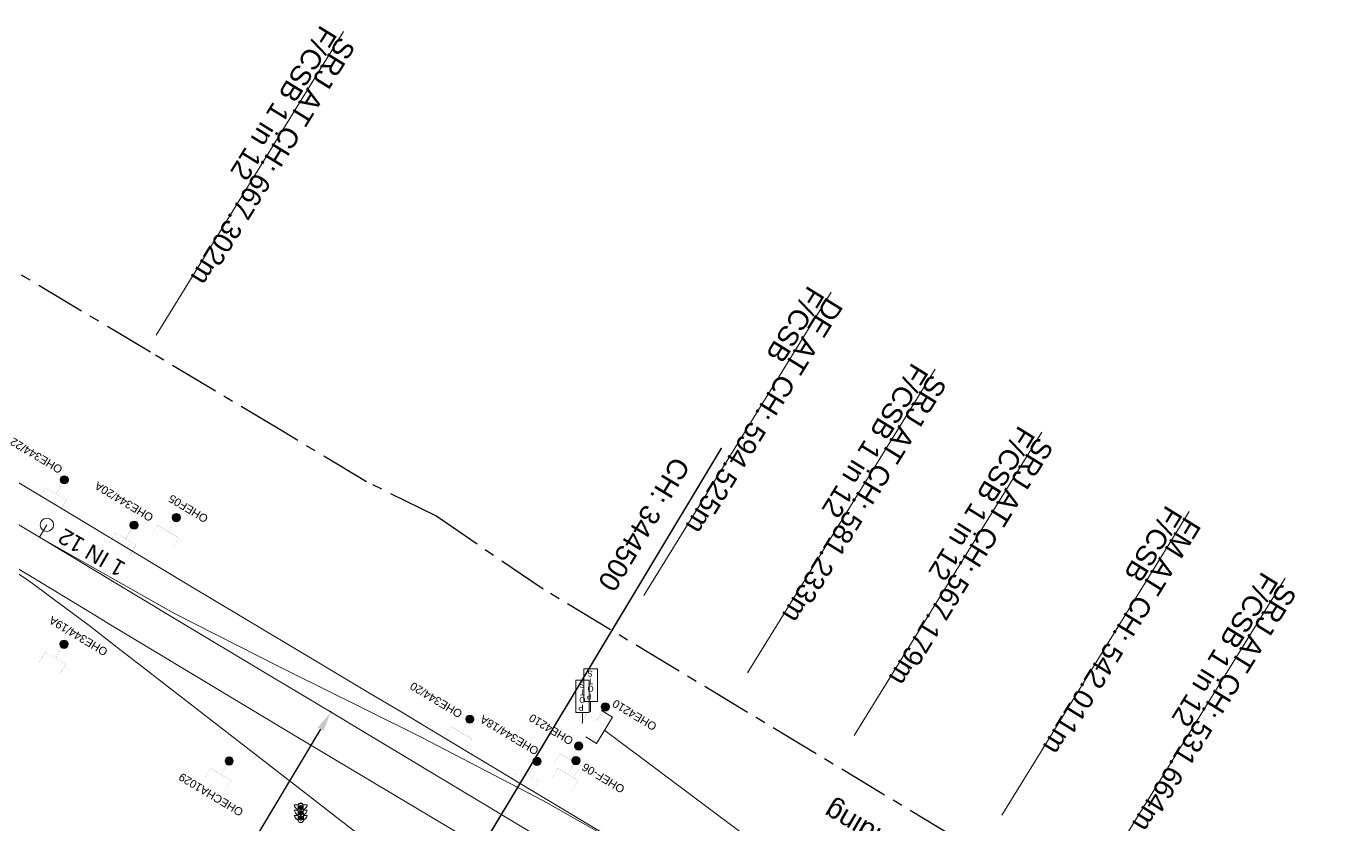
# Model space of a CAD drawing. Header units: metres. Extents: x 593168 to 611286, y 3401475 to 3412398.
# Drawn here: x 607343.2 to 607505.5, y 3403832.9 to 3403932.6 of the extents above; entities that cross this region are included whole.
import ezdxf

# ---------------------------------------------------------------- set-up
doc = ezdxf.new("R2010")
doc.units = ezdxf.units.M
doc.header["$MEASUREMENT"] = 0
doc.linetypes.add('CENTER', pattern=[2, 1.25, -0.25, 0.25, -0.25])
doc.linetypes.add('PHANTOM2', pattern=[1.25, 0.625, -0.125, 0.125, -0.125, 0.125, -0.125])
doc.layers.get('Defpoints').update_dxf_attribs({"lineweight": 0})
for name, color, linetype, lineweight in [("CHAWAPAIL STN. SRJ's", 251, 'Continuous', 0), ('DFCC BOUNDARY', 6, 'CENTER', 0), ('Exg track', 7, 'Continuous', 0), ('Existing IR Chainage', 7, 'Continuous', 0), ('Existing IR Track', 143, 'Continuous', 0), ('OHE MAST', 8, 'Continuous', 0), ('OHE MAST TEXT', 8, 'Continuous', 0), ('Sign Board', 251, 'Continuous', 0), ('SRJ13A', 251, 'Continuous', 0), ('STOP', 251, 'Continuous', 0), ('Text1', 251, 'Continuous', 0)]:
    doc.layers.add(name, color=color, linetype=linetype, lineweight=lineweight)
doc.layers.add('Existing Railway Boundary', color=7, linetype='CENTER')
doc.layers.add('MATCH LINE', color=7, linetype='Continuous')
doc.styles.add('CUT-FILL', font='cut-fill.shx', dxfattribs={"height": 2})
doc.styles.get("Standard").update_dxf_attribs({"font": 'arial_0.ttf'})
doc.styles.add('Style-Arial', font='arial_0.ttf')
doc.dimstyles.get("Standard").update_dxf_attribs({"dimtxt": 0.18, "dimasz": 0.18, "dimexe": 0.18, "dimexo": 0.0625, "dimgap": 0.09, "dimtad": 0, "dimtih": 1, "dimtoh": 1, "dimdec": 4, "dimzin": 0, "dimdsep": 46, "dimtxsty": 'Standard', "dimcen": 0.09, "dimadec": 0, "dimazin": 0, "dimtfac": 1, "dimtdec": 4, "dimtofl": 0, "dimtmove": 0, "dimatfit": 3, "dimfxl": 1, "dimtolj": 1, "dimtzin": 0, "dimarcsym": 0})

# ---------------------------------------------------------------- blocks, each defined once
blk = doc.blocks.new('SIG')
for color, points in [(1, [(-0.22, 0.42, 0.180295), (-0.01, 0.33, -0.00255), (0.01, 0.33, -0.00255), (0.02, 0.33, 0.180295), (0.23, 0.42, -0.002654), (0.25, 0.44, 0.184495), (0.33, 0.65, 1.000001), (-0.32, 0.65, 0.184495), (-0.24, 0.44, -0.002654)]), (2, [(0.23, -0.23, -0.002654), (0.25, -0.21, 0.184495), (0.33, 0.01, 1.000001), (-0.32, 0.01, 0.184495), (-0.24, -0.21, -0.002654), (-0.22, -0.23, 0.180295), (-0.01, -0.32, -0.00255), (0.01, -0.32, -0.00255), (0.02, -0.32, 0.180295)]), (3, [(0.23, -0.88, -0.002654), (0.25, -0.86, 0.184495), (0.33, -0.64, 1.000001), (-0.32, -0.64, 0.184495), (-0.24, -0.86, -0.002654), (-0.22, -0.88, 0.395599)])]:
    blk.add_hatch(color=color).paths.add_polyline_path(points)
for p, q in [((-0.31, 0.98), (-0.32, -0.9)), ((0.33, -0.9), (0.32, 0.98))]:
    blk.add_line(p, q)
for points in [[(-0.31, 0.98), (-0.81, 0.98, 0.198758), (-0.42, 0.41, 0.003814), (-0.31, 0.39, 0.003814)], [(-0.31, 0.33), (-0.81, 0.33, 0.198758), (-0.42, -0.23, 0.003727), (-0.32, -0.26, 0.003727)], [(0.32, 0.98), (0.82, 0.98, -0.198758), (0.44, 0.41, -0.003814), (0.32, 0.39, -0.003814)], [(0.32, 0.33), (0.82, 0.33, -0.198758), (0.44, -0.23, -0.003727), (0.33, -0.26, -0.003727)], [(-0.32, -0.32), (-0.81, -0.32, 0.198758), (-0.42, -0.88, 0.003639), (-0.32, -0.9)], [(0.33, -0.32), (0.82, -0.32, -0.198758), (0.44, -0.88, -0.003639), (0.33, -0.9)]]:
    blk.add_lwpolyline(points, format="xyb")
for centre, radius, start, end in [((0.01, 0.91), 0.324, 12.4049, 167.5951), ((0.01, 0.81), 0.357, 27.7578, 152.2422), ((0.01, -0.9), 0.324, 181.4572, 358.5428)]:
    blk.add_arc(centre, radius, start, end)
blk = doc.blocks.new('STOP')
at = {"layer": 'SRJ13A'}
blk.add_lwpolyline([(0.84, 5.38), (-0.84, 5.38), (-0.84, 1.32), (0.84, 1.32)], close=True, dxfattribs=at)
blk.add_lwpolyline([(0, 1.32), (0, 0)], dxfattribs=at)
at = {"layer": 'SRJ13A', "style": 'CUT-FILL'}
for s, p in [('S', (0.27, 5.16)), ('O', (0.37, 3.27)), ('T', (0.31, 4.2)), ('P', (0.13, 2.3))]:
    blk.add_text(s, height=0.739, rotation=180, dxfattribs=at).set_placement(p)
blk = doc.blocks.new('OHE MAST')
h = blk.add_hatch(color=256)
h.dxf.hatch_style = 1
edge = h.paths.add_edge_path()
edge.add_arc((0, 0), 0.514, 0, 360)
at = {"const_width": 0.01}
for points in [[(1.5, 3.5), (1.5, 2), (-1.5, 2), (-1.5, 3.5)], [(0, 2), (0, 0)]]:
    blk.add_lwpolyline(points, dxfattribs=at)
blk.add_circle((0, 0), 0.514)
blk = doc.blocks.new('*D77')
at = {"layer": 'Defpoints', "color": 0, "linetype": 'ByBlock', "ltscale": 5, "transparency": 16777216}
for p in [(607381.25, 3403846.83), (607381.49, 3403846.69), (607350.15, 3403794.41)]:
    blk.add_point(p, dxfattribs=at)
at = {"layer": 'DFCC BOUNDARY', "color": 0, "linetype": 'ByBlock', "lineweight": -2, "ltscale": 5, "transparency": 16777216}
for p, q in [((607381.39, 3403846.76), (607381.15, 3403846.9)), ((607379.97, 3403844.69), (607369.47, 3403827.17)), ((607351.2, 3403796.69), (607368.29, 3403825.2)), ((607350.05, 3403794.47), (607349.81, 3403794.61))]:
    blk.add_line(p, q, dxfattribs=at)
at = {"layer": 'DFCC BOUNDARY', "color": 0, "linetype": 'ByBlock', "ltscale": 5, "transparency": 16777216}
for points in [[(607379.61, 3403844.9), (607380.33, 3403844.48), (607381.25, 3403846.83)], [(607350.84, 3403796.91), (607351.56, 3403796.48), (607349.91, 3403794.55)]]:
    blk.add_solid(points, dxfattribs=at)
at = {"layer": 'DFCC BOUNDARY', "color": 0, "linetype": 'ByBlock', "ltscale": 5, "transparency": 16777216, "insert": (607368.88, 3403826.19), "char_height": 2, "attachment_point": 5, "rotation": 149, "style": 'Style-Arial'}
blk.add_mtext('\\A1;60.958 m', dxfattribs=at)
blk = doc.blocks.new('TerminatorOpen_0.5')
at = {"color": 0, "linetype": 'ByBlock', "lineweight": -2}
for q in [(-1, 0.25), (-1, 0), (-1, -0.25)]:
    blk.add_line((0, 0), q, dxfattribs=at)

msp = doc.modelspace()

# ---------------------------------------------------------------- linework, layer by layer
at = {"layer": "CHAWAPAIL STN. SRJ's", "lineweight": 13, "flags": 128}
for points in [[(607382.8492, 3403931.8465), (607359.4164, 3403893.9365)], [(607443.7737, 3403899.3033), (607420.341, 3403861.3933)], [(607456.7562, 3403889.6695), (607433.3235, 3403851.7595)], [(607470.0835, 3403881.8229), (607446.6508, 3403843.9129)], [(607488.5117, 3403871.8773), (607465.079, 3403833.9673)], [(607500.4784, 3403863.57), (607477.0456, 3403825.66)]]:
    msp.add_lwpolyline(points, dxfattribs=at)
at = {"layer": 'Exg track'}
msp.add_line((607344.842, 3403868.6771), (607345.7667, 3403870.2315), dxfattribs=at)
msp.add_circle((607345.7667, 3403870.2315), 0.8325, dxfattribs=at)
at = {"layer": 'Existing IR Chainage', "color": 7, "linetype": 'Continuous', "lineweight": 13, "flags": 128}
msp.add_lwpolyline([(607407.7032, 3403842.6067), (607402.5533, 3403834.0348)], dxfattribs=at)
at = {"layer": 'Existing IR Track', "flags": 128}
for points in [[(607606.5349, 3403717.2545), (607593.7569, 3403724.8886), (607577.2366, 3403734.7586), (607557.8332, 3403746.3515), (607538.5356, 3403757.9594), (607521.0287, 3403768.4139), (607498.3055, 3403782.0443), (607482.8326, 3403791.2781), (607464.3216, 3403802.3122), (607446.1089, 3403813.2053), (607433.079, 3403821.0124), (607432.078, 3403821.6207), (607421.0239, 3403828.2377), (607408.0311, 3403836.02), (607393.1998, 3403844.9552), (607390.1158, 3403846.8382), (607386.4912, 3403848.9559), (607379.5596, 3403853.1162), (607363.5037, 3403862.6938), (607346.8627, 3403872.7094), (607329.6373, 3403882.9976)], [(607604.0888, 3403713.3589), (607591.3904, 3403720.9318), (607574.8623, 3403730.7886), (607555.1678, 3403742.5337), (607536.6127, 3403753.6835), (607518.5467, 3403764.4912), (607496.1752, 3403777.906), (607492.0576, 3403780.3959), (607489.4046, 3403781.9683), (607480.5666, 3403787.2852), (607443.3909, 3403809.5491), (607430.0462, 3403817.5549), (607406.1365, 3403831.8819), (607378.9166, 3403848.2355), (607373.8895, 3403851.2488), (607361.5254, 3403858.6657), (607344.842, 3403868.6771), (607327.4402, 3403879.0702)], [(607602.9662, 3403708.4598), (607599.3014, 3403710.6541), (607534.3818, 3403749.4611), (607515.8604, 3403760.5684), (607503.2062, 3403768.1394), (607493.9262, 3403773.7259), (607477.9142, 3403783.3242), (607458.8933, 3403794.7562), (607441.4785, 3403805.2061), (607427.6798, 3403813.486), (607403.9493, 3403827.6596), (607376.3557, 3403844.1144), (607358.6939, 3403854.7432), (607355.9927, 3403856.3731), (607353.5228, 3403857.8693), (607351.9727, 3403858.8045), (607343.7103, 3403863.8321), (607331.5395, 3403871.0433)], [(607611.2148, 3403692.7527), (607592.0175, 3403704.3702), (607576.2106, 3403713.76), (607562.8829, 3403720.9465), (607548.9366, 3403727.5625), (607541.3072, 3403730.7438), (607527.5107, 3403737.5458), (607508.6346, 3403748.4954), (607487.3808, 3403761.2088), (607469.7917, 3403771.7706), (607451.6195, 3403782.711), (607436.06, 3403792.5074), (607421.8777, 3403802.8505), (607399.0459, 3403820.4771), (607373.8212, 3403840.0072), (607357.5697, 3403852.5795), (607354.8938, 3403854.6618), (607351.0534, 3403857.653), (607343.3366, 3403863.3596), (607331.5395, 3403871.0433)], [(607421.0239, 3403828.2377), (607407.813, 3403835.7508), (607392.5258, 3403843.7224), (607385.5649, 3403847.1757), (607380.1121, 3403849.8543), (607376.6787, 3403851.5799), (607374.9126, 3403852.4415), (607361.6294, 3403859.2151), (607344.842, 3403868.6771)], [(607413.1157, 3403843.7258), (607414.4554, 3403842.9231), (607416.4273, 3403846.2143), (607415.0876, 3403847.017)], [(607759.7901, 3403631.2413), (607739.2471, 3403643.525), (607722.3299, 3403653.5866), (607706.8498, 3403662.9245), (607688.6165, 3403673.8511), (607668.1901, 3403686.0802), (607650.5817, 3403696.5575), (607630.9913, 3403708.2786), (607609.2191, 3403721.2727), (607560.56, 3403750.2978), (607541.0303, 3403762.0552), (607523.6197, 3403772.4549), (607511.6758, 3403779.5797), (607501.2391, 3403785.8265), (607485.6228, 3403795.2008), (607480.676, 3403798.1972), (607477.4092, 3403800.1342), (607477.008, 3403800.3762), (607467.4307, 3403806.2767), (607449.8726, 3403818.7855), (607416.1589, 3403844.0301), (607415.4414, 3403844.5687)]]:
    msp.add_lwpolyline(points, dxfattribs=at)
at = {"layer": 'Existing Railway Boundary', "ltscale": 5}
for points in [[(607385.7139, 3403875.6061), (607375.3991, 3403881.7936), (607358.6952, 3403891.8174), (607341.2919, 3403902.2114), (607325.9819, 3403911.3959), (607310.4466, 3403920.7156), (607304.9288, 3403924.0155), (607300.9292, 3403917.3459)], [(607755.5205, 3403663.0787), (607493.2715, 3403810.6574), (607407.78, 3403862.1861), (607394.3484, 3403871.3553), (607385.7139, 3403875.6061)]]:
    msp.add_lwpolyline(points, dxfattribs=at)
at = {"layer": 'MATCH LINE', "linetype": 'PHANTOM2', "ltscale": 15, "const_width": 0.2}
msp.add_lwpolyline([(607430.0716, 3403879.838), (607353.0578, 3403751.6514)], dxfattribs=at)

# ---------------------------------------------------------------- block references
at = {"layer": 'OHE MAST', "rotation": 149.0208306544456}
for p in [(607347.9499, 3403875.8536), (607356.6614, 3403870.1874), (607361.9418, 3403871.138), (607347.9097, 3403855.3139), (607415.537, 3403847.487), (607398.6185, 3403845.9553), (607412.225, 3403842.599), (607368.5456, 3403840.7317), (607407.0049, 3403840.6886), (607411.874, 3403840.7762)]:
    msp.add_blockref('OHE MAST', p, dxfattribs=at)
at = {"layer": 'Sign Board', "xscale": 0.9997078269170317, "yscale": 0.9997078269170317, "zscale": 0.9997078269170317}
msp.add_blockref('SIG', (607377.485, 3403834.2503, 264.1147), dxfattribs=at)
at = {"layer": 'STOP', "xscale": 0.9997078269170317, "yscale": 0.9997078269170317, "zscale": 0.9997078269170317}
for p in [(607413.7129, 3403846.8554, 264.4096), (607412.6963, 3403845.4635, 264.4586)]:
    msp.add_blockref('STOP', p, dxfattribs=at)

# ---------------------------------------------------------------- texts
at = {"layer": "CHAWAPAIL STN. SRJ's", "lineweight": 13, "char_height": 2.5, "width": 48.267487, "attachment_point": 4, "rotation": 238.27918, "line_spacing_factor": 0.648, "style": 'Style-Arial'}
for s, insert in [('SRJ AT CH: 667.302m \\PF/CSB 1 in 12', (607382.2054, 3403931.4388)), ('DE AT CH: 594.525m \\PF/CSB', (607443.13, 3403898.8955)), ('SRJ AT CH: 581.233m \\PF/CSB 1 in 12', (607456.1124, 3403889.2618)), ('SRJ AT CH: 567.179m \\PF/CSB 1 in 12', (607469.4398, 3403881.4151)), ('FM AT CH: 542.011m \\PF/CSB', (607487.8679, 3403871.4696)), ('SRJ AT CH: 531.664m \\PF/CSB 1 in 12', (607499.8346, 3403863.1622))]:
    msp.add_mtext(s, dxfattribs=dict(at, insert=insert))
at = {"layer": 'Exg track'}
msp.add_text('1 IN 12', height=2, rotation=149.797857, dxfattribs=at).set_placement((607355.7616, 3403865.3567, 358.1895))
at = {"layer": 'Existing IR Chainage', "color": 7, "lineweight": 0, "insert": (607415.5767, 3403862.3183), "char_height": 2.5, "attachment_point": 6, "rotation": 239.002784, "line_spacing_factor": 0.60036, "style": 'Style-Arial'}
msp.add_mtext('CH: 344500', dxfattribs=at)
at = {"layer": 'OHE MAST TEXT'}
for s, p in [('OHE344/22', (607347.835, 3403877.423, 264.025)), ('OHE344/20A', (607359.1886, 3403871.4308, 263.948)), ('OHEF05', (607366.0225, 3403871.2726, 263.832)), ('OHE344/19A', (607353.4841, 3403854.6389, 263.927)), ('OHE344/20', (607397.7929, 3403846.8883, 263.939)), ('OHE4210', (607422.0818, 3403845.3102, 263.968)), ('OHE344/18A', (607407.3386, 3403842.26, 263.877)), ('OHE4210', (607411.6557, 3403843.5197, 264.067)), ('OHEF-06', (607418.0843, 3403837.4946, 264.07)), ('OHECHA1029', (607370.421, 3403834.6136, 264.216))]:
    msp.add_text(s, height=1, rotation=149, dxfattribs=at).set_placement(p)
at = {"layer": 'Text1'}
msp.add_text('Abandoned Building', height=2.5, rotation=149.722073, dxfattribs=at).set_placement((607470.8046, 3403820.0891, 156.3202))

# ---------------------------------------------------------------- dimensions: what is measured, and where the dimension line sits
at = {"layer": 'DFCC BOUNDARY', "linetype": 'ByBlock', "ltscale": 5}
dim = msp.add_linear_dim(base=(607381.254, 3403846.8344), p1=(607350.1526, 3403794.4068), p2=(607381.4927, 3403846.6913), angle=59.060897, dimstyle='Standard', override={"dimtxt": 2, "dimasz": 2.5, "dimexe": 0.125, "dimexo": 0.125, "dimgap": 0.125, "dimtad": 1, "dimtih": 0, "dimtoh": 0, "dimdec": 3, "dimzin": 11, "dimpost": ' m', "dimtxsty": 'Style-Arial', "dimsah": 1, "dimadec": 4, "dimazin": 3, "dimtmove": 2, "dimatfit": 1, "dimldrblk": 'TerminatorOpen_0.5', "dimfrac": 2, "dimtzin": 11}, dxfattribs=at)
dim.commit()
dim.dimension.update_dxf_attribs({"geometry": '*D77', "text_midpoint": (607368.8767, 3403826.1854), "dimtype": 161, "text_rotation": 149})

doc.saveas('drawing.dxf')
